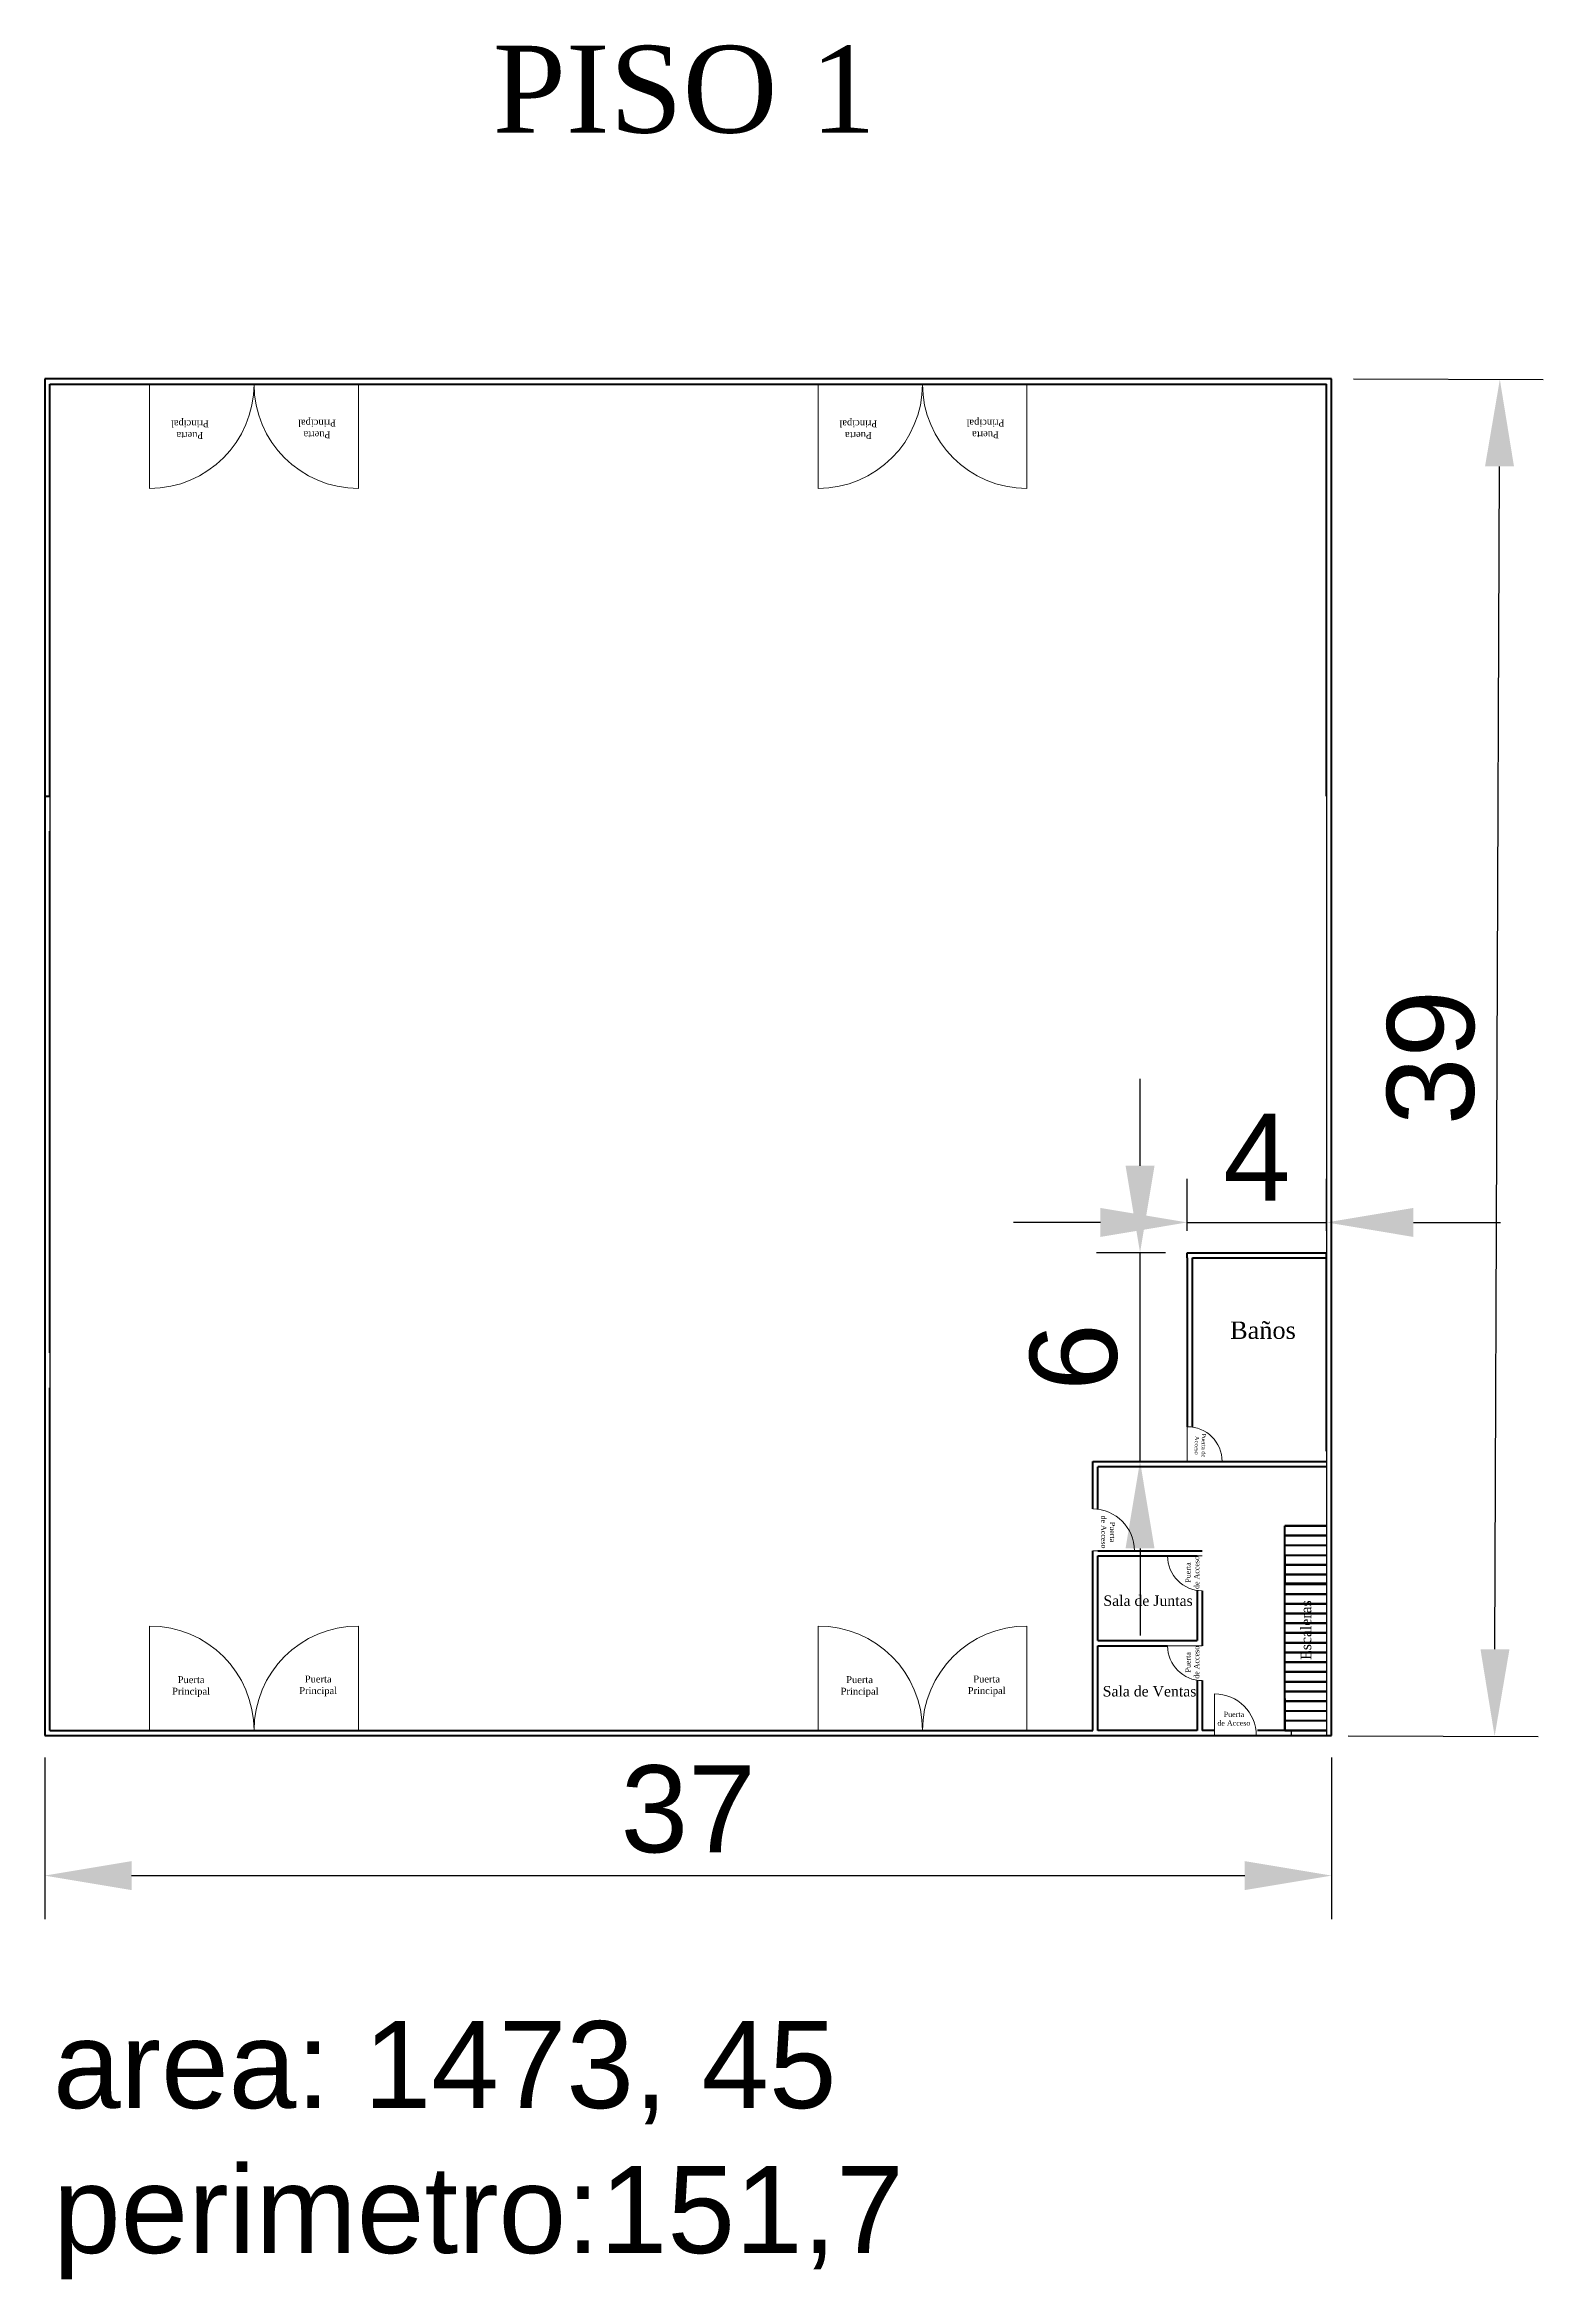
# Model space of a CAD drawing. Header units: metres. Extents: x 29 to 562, y -33 to 369.
# Drawn here: x 29 to 72.1, y 84.2 to 148.5 of the extents above; entities that cross this region are included whole.
import ezdxf

# ---------------------------------------------------------------- set-up
doc = ezdxf.new("R2010")
doc.units = ezdxf.units.M
doc.header["$LTSCALE"] = 2
doc.header["$PDMODE"] = 35
for name, color, linetype, lineweight in [('001_Dark_1 10', 7, 'Continuous', 0), ('A-DOOR', 251, 'Continuous', 18), ('A-WALL', 7, 'Continuous', 60), ('S-STRS', 4, 'Continuous', 40), ('S-WALL', 7, 'Continuous', 60)]:
    doc.layers.add(name, color=color, linetype=linetype, lineweight=lineweight)
doc.layers.add('S-PLAT', color=7, linetype='Continuous')
doc.styles.get("Standard").update_dxf_attribs({"font": 'arial.ttf'})
doc.dimstyles.new('ISO-25', dxfattribs={"dimtxt": 2.5, "dimasz": 2.5, "dimexe": 1.25, "dimexo": 0.625, "dimtad": 1, "dimtxsty": 'Standard', "dimcen": 2.5, "dimadec": 0, "dimazin": 0, "dimtfac": 1, "dimtmove": 0, "dimatfit": 3, "dimfxl": 1, "dimarcsym": 0})

# ---------------------------------------------------------------- blocks, each defined once
blk = doc.blocks.new('*D73')
at = {"layer": '001_Dark_1 10', "color": 0, "lineweight": -2, "transparency": 16777216}
for p, q in [((29, 99.23), (29, 94.581)), ((66, 99.23), (66, 94.581)), ((31.5, 95.831), (63.5, 95.831))]:
    blk.add_line(p, q, dxfattribs=at)
at = {"layer": '001_Dark_1 10', "color": 0, "transparency": 16777216}
for points in [[(31.5, 96.248), (31.5, 95.414), (29, 95.831)], [(63.5, 96.248), (63.5, 95.414), (66, 95.831)]]:
    blk.add_solid(points, dxfattribs=at)
at = {"layer": 'Defpoints', "color": 0, "transparency": 16777216}
for p in [(29, 99.855), (66, 99.855), (66, 95.831)]:
    blk.add_point(p, dxfattribs=at)
at = {"layer": '001_Dark_1 10', "color": 0, "transparency": 16777216, "insert": (47.5, 97.733), "char_height": 2.5, "attachment_point": 5}
blk.add_mtext('37', dxfattribs=at)
blk = doc.blocks.new('*D74')
at = {"layer": '001_Dark_1 10', "color": 0, "lineweight": -2, "transparency": 16777216}
for p, q in [((66.625, 138.852), (72.086, 138.831)), ((70.695, 102.336), (70.826, 136.336)), ((66.475, 99.852), (71.936, 99.831))]:
    blk.add_line(p, q, dxfattribs=at)
at = {"layer": '001_Dark_1 10', "color": 0, "transparency": 16777216}
for points in [[(70.41, 136.338), (71.243, 136.335), (70.836, 138.836)], [(70.279, 102.338), (71.112, 102.335), (70.686, 99.836)]]:
    blk.add_solid(points, dxfattribs=at)
at = {"layer": 'Defpoints', "color": 0, "transparency": 16777216}
for p in [(66, 138.855), (70.836, 138.836), (65.85, 99.855)]:
    blk.add_point(p, dxfattribs=at)
at = {"layer": '001_Dark_1 10', "color": 0, "transparency": 16777216, "insert": (68.859, 119.344), "char_height": 2.5, "attachment_point": 5, "rotation": 89.77963}
blk.add_mtext('39', dxfattribs=at)
blk = doc.blocks.new('*D75')
at = {"layer": '001_Dark_1 10', "color": 0, "lineweight": -2, "transparency": 16777216}
for p, q in [((60.492, 116.235), (60.492, 118.735)), ((61.225, 113.735), (59.242, 113.735)), ((60.492, 107.735), (60.492, 113.735)), ((61.225, 107.735), (59.242, 107.735)), ((60.492, 105.235), (60.492, 102.735))]:
    blk.add_line(p, q, dxfattribs=at)
at = {"layer": '001_Dark_1 10', "color": 0, "transparency": 16777216}
for points in [[(60.075, 116.235), (60.908, 116.235), (60.492, 113.735)], [(60.075, 105.235), (60.908, 105.235), (60.492, 107.735)]]:
    blk.add_solid(points, dxfattribs=at)
at = {"layer": 'Defpoints', "color": 0, "transparency": 16777216}
for p in [(60.492, 113.735), (61.85, 113.735), (61.85, 107.735)]:
    blk.add_point(p, dxfattribs=at)
at = {"layer": '001_Dark_1 10', "color": 0, "transparency": 16777216, "insert": (58.59, 110.735), "char_height": 2.5, "attachment_point": 5, "rotation": 90}
blk.add_mtext('6', dxfattribs=at)
blk = doc.blocks.new('*D76')
at = {"layer": '001_Dark_1 10', "color": 0, "lineweight": -2, "transparency": 16777216}
for p, q in [((61.85, 114.36), (61.85, 115.856)), ((65.85, 114.36), (65.85, 115.856)), ((59.35, 114.606), (56.85, 114.606)), ((61.85, 114.606), (65.85, 114.606)), ((68.35, 114.606), (70.85, 114.606))]:
    blk.add_line(p, q, dxfattribs=at)
at = {"layer": '001_Dark_1 10', "color": 0, "transparency": 16777216}
for points in [[(59.35, 115.022), (59.35, 114.189), (61.85, 114.606)], [(68.35, 115.022), (68.35, 114.189), (65.85, 114.606)]]:
    blk.add_solid(points, dxfattribs=at)
at = {"layer": 'Defpoints', "color": 0, "transparency": 16777216}
for p in [(65.85, 114.606), (61.85, 113.735), (65.85, 113.735)]:
    blk.add_point(p, dxfattribs=at)
at = {"layer": '001_Dark_1 10', "color": 0, "transparency": 16777216, "insert": (63.85, 116.481), "char_height": 2.5, "attachment_point": 5}
blk.add_mtext('4', dxfattribs=at)

msp = doc.modelspace()

# ---------------------------------------------------------------- linework, layer by layer
at = {"layer": 'A-DOOR'}
for p, q in [((32.018, 138.705), (32.018, 135.705)), ((38.018, 138.705), (38.018, 135.705)), ((51.238, 138.705), (51.238, 135.705)), ((57.238, 138.705), (57.238, 135.705)), ((61.85, 108.735), (61.85, 107.735)), ((59.131, 105.169), (60.331, 105.169)), ((61.281, 105.019), (62.281, 105.019)), ((32.018, 100.005), (32.018, 103.005)), ((38.018, 100.005), (38.018, 103.005)), ((51.238, 100.005), (51.238, 103.005)), ((57.238, 100.005), (57.238, 103.005)), ((59.281, 102.556), (59.281, 102.556)), ((61.281, 102.437), (62.281, 102.437)), ((62.634, 99.855), (62.634, 101.055))]:
    msp.add_line(p, q, dxfattribs=at)
for centre, radius, start, end in [((32.018, 138.705), 3, 270, 0), ((38.018, 138.705), 3, 180, 270), ((51.238, 138.705), 3, 270, 0), ((57.238, 138.705), 3, 180, 270), ((61.85, 107.735), 1, 0, 90), ((59.131, 105.169), 1.2, 0, 90), ((62.281, 105.019), 1, 180, 270), ((32.018, 100.005), 3, 0, 90), ((38.018, 100.005), 3, 90, 180), ((51.238, 100.005), 3, 0, 90), ((57.238, 100.005), 3, 90, 180), ((62.281, 102.437), 1, 180, 270), ((62.634, 99.855), 1.2, 360, 90)]:
    msp.add_arc(centre, radius, start, end, dxfattribs=at)
at = {"layer": 'A-WALL'}
for p, q in [((66, 138.855), (29, 138.855)), ((29, 138.855), (29, 99.855)), ((66, 99.855), (66, 138.855)), ((29, 99.855), (66, 99.855))]:
    msp.add_line(p, q, dxfattribs=at)
at = {"layer": 'S-PLAT'}
for p, q in [((29.15, 126.855), (29.15, 125.855)), ((65.85, 126.855), (65.85, 110.855)), ((29.15, 110.855), (29.15, 109.855)), ((65.85, 109.855), (65.85, 99.855)), ((64.85, 99.855), (64.85, 100.005))]:
    msp.add_line(p, q, dxfattribs=at)
at = {"layer": 'S-STRS'}
for p, q in [((64.65, 104.224), (64.65, 105.885)), ((64.65, 105.885), (65.85, 105.885)), ((65.85, 105.885), (64.65, 105.885)), ((64.65, 105.885), (65.85, 105.885)), ((64.65, 105.605), (65.85, 105.605)), ((65.85, 105.605), (64.65, 105.605)), ((64.65, 105.605), (65.85, 105.605)), ((64.65, 105.605), (65.85, 105.605)), ((64.65, 105.605), (65.85, 105.605)), ((64.65, 105.325), (65.85, 105.325)), ((64.65, 105.325), (65.85, 105.325)), ((64.65, 105.045), (65.85, 105.045)), ((64.65, 104.765), (64.65, 105.045)), ((64.65, 105.045), (64.65, 104.224)), ((64.65, 105.045), (65.85, 105.045)), ((64.65, 104.765), (65.85, 104.765)), ((64.65, 104.485), (64.65, 104.765)), ((65.85, 104.765), (64.65, 104.765)), ((64.65, 104.765), (65.85, 104.765)), ((64.65, 104.485), (65.85, 104.485)), ((64.65, 104.205), (64.65, 104.485)), ((65.85, 104.485), (64.65, 104.485)), ((64.65, 104.485), (65.85, 104.485)), ((64.65, 104.224), (65.85, 104.224)), ((65.85, 104.224), (64.65, 104.224)), ((64.65, 104.224), (65.85, 104.224)), ((64.65, 104.205), (65.85, 104.205)), ((64.65, 103.925), (64.65, 104.205)), ((65.85, 104.205), (64.65, 104.205)), ((64.65, 104.205), (65.85, 104.205)), ((64.65, 103.925), (65.85, 103.925)), ((64.65, 103.645), (64.65, 103.925)), ((65.85, 103.925), (64.65, 103.925)), ((64.65, 103.925), (65.85, 103.925)), ((64.65, 103.645), (65.85, 103.645)), ((64.65, 103.365), (64.65, 103.645)), ((65.85, 103.645), (64.65, 103.645)), ((64.65, 103.645), (65.85, 103.645)), ((64.65, 103.365), (65.85, 103.365)), ((64.65, 103.085), (64.65, 103.365)), ((65.85, 103.365), (64.65, 103.365)), ((64.65, 103.365), (65.85, 103.365)), ((64.65, 103.085), (65.85, 103.085)), ((64.65, 102.805), (64.65, 103.085)), ((65.85, 103.085), (64.65, 103.085)), ((64.65, 103.085), (65.85, 103.085)), ((64.65, 102.805), (65.85, 102.805)), ((64.65, 102.525), (64.65, 102.805)), ((65.85, 102.805), (64.65, 102.805)), ((64.65, 102.805), (65.85, 102.805)), ((64.65, 102.525), (65.85, 102.525)), ((64.65, 102.245), (64.65, 102.525)), ((65.85, 102.525), (64.65, 102.525)), ((64.65, 102.525), (65.85, 102.525)), ((64.65, 102.245), (65.85, 102.245)), ((64.65, 101.965), (64.65, 102.245)), ((65.85, 102.245), (64.65, 102.245)), ((64.65, 102.245), (65.85, 102.245)), ((64.65, 101.965), (65.85, 101.965)), ((64.65, 101.685), (64.65, 101.965)), ((65.85, 101.965), (64.65, 101.965)), ((64.65, 101.965), (65.85, 101.965)), ((64.65, 101.685), (65.85, 101.685)), ((64.65, 101.405), (64.65, 101.685)), ((65.85, 101.685), (64.65, 101.685)), ((64.65, 101.685), (65.85, 101.685)), ((64.65, 101.405), (65.85, 101.405)), ((64.65, 101.125), (64.65, 101.405)), ((65.85, 101.405), (64.65, 101.405)), ((64.65, 101.405), (65.85, 101.405)), ((64.65, 101.125), (65.85, 101.125)), ((64.65, 100.845), (64.65, 101.125)), ((65.85, 101.125), (64.65, 101.125)), ((64.65, 101.125), (65.85, 101.125)), ((64.65, 100.285), (64.65, 101.034)), ((64.65, 100.925), (64.65, 100.005)), ((65.85, 100.845), (64.65, 100.845)), ((64.65, 100.845), (65.85, 100.845)), ((64.65, 100.845), (65.85, 100.845)), ((64.65, 100.565), (65.85, 100.565)), ((64.65, 100.565), (65.85, 100.565)), ((64.65, 100.005), (64.65, 100.285)), ((64.65, 100.285), (65.85, 100.285)), ((64.65, 100.005), (65.85, 100.005)), ((64.65, 100.005), (65.85, 100.005))]:
    msp.add_line(p, q, dxfattribs=at)
at = {"layer": 'S-WALL'}
for p, q in [((29.15, 126.855), (29.15, 138.705)), ((29.15, 126.855), (29.15, 138.705)), ((29.15, 138.705), (65.85, 138.705)), ((65.85, 126.855), (65.85, 138.705)), ((29, 126.855), (29.15, 126.855)), ((29.15, 110.855), (29.15, 125.855)), ((61.85, 113.585), (61.85, 113.735)), ((61.85, 113.735), (65.85, 113.735)), ((65.85, 108.035), (65.85, 113.735)), ((61.85, 113.585), (61.85, 108.735)), ((62, 113.435), (62, 113.585)), ((62, 113.585), (65.85, 113.585)), ((62, 108.723), (62, 113.435)), ((29.15, 100.005), (29.15, 109.855)), ((59.131, 107.735), (65.85, 107.735)), ((59.131, 106.369), (59.131, 107.735)), ((59.131, 107.735), (65.85, 107.735)), ((59.131, 106.369), (59.131, 107.735)), ((61.931, 107.585), (59.281, 107.585)), ((59.281, 106.359), (59.281, 107.585)), ((61.85, 107.735), (65.85, 107.735)), ((64.041, 107.585), (61.931, 107.585)), ((65.85, 107.585), (64.041, 107.585)), ((59.131, 100.005), (59.131, 105.169)), ((59.281, 105.169), (62.281, 105.169)), ((59.281, 105.019), (62.131, 105.019)), ((59.281, 102.587), (59.281, 105.019)), ((62.131, 104.03), (62.131, 102.587)), ((62.281, 104.019), (62.281, 103.005)), ((62.281, 103.005), (62.281, 102.437)), ((59.281, 102.587), (62.131, 102.587)), ((59.281, 100.005), (59.281, 102.437)), ((59.281, 102.437), (61.281, 102.437)), ((62.131, 101.448), (62.131, 100.005)), ((62.281, 101.437), (62.281, 100.005)), ((29.15, 100.005), (59.131, 100.005)), ((61.541, 100.005), (59.281, 100.005)), ((62.131, 100.005), (61.541, 100.005)), ((62.131, 100.005), (61.541, 100.005)), ((62.634, 100.005), (62.281, 100.005)), ((62.634, 100.005), (62.281, 100.005)), ((65.85, 100.005), (63.872, 100.005))]:
    msp.add_line(p, q, dxfattribs=at)

# ---------------------------------------------------------------- texts
at = {"attachment_point": 2}
for s, width, insert, char_height in [('{\\fTimes New Roman|b0|i0|c0|p18;PISO 1}', 69.93919, (47.392, 148.43), 2.5), ('{\\fTimes New Roman|b0|i0|c0|p18;Baños}', 13.41015, (64.026, 111.758), 0.5), ('{\\fTimes New Roman|b0|i0|c0|p18;Sala de Juntas}', 13.41015, (60.722, 103.884), 0.3), ('{\\fTimes New Roman|b0|i0|c0|p18;Puerta^JPrincipal}', 13.41015, (33.209, 101.564), 0.2), ('{\\fTimes New Roman|b0|i0|c0|p18;Puerta ^JPrincipal}', 13.41015, (36.863, 101.582), 0.2), ('{\\fTimes New Roman|b0|i0|c0|p18;Puerta^JPrincipal}', 13.41015, (52.428, 101.564), 0.2), ('{\\fTimes New Roman|b0|i0|c0|p18;Puerta ^JPrincipal}', 13.41015, (56.082, 101.582), 0.2), ('{\\fTimes New Roman|b0|i0|c0|p18;Sala de Ventas}', 13.41015, (60.765, 101.28), 0.3), ('{\\fTimes New Roman|b0|i0|c0|p18;Puerta^Jde Acceso}', 13.41015, (63.19, 100.542), 0.15)]:
    msp.add_mtext_dynamic_manual_height_columns(s, width=width, gutter_width=12.5, heights=[0], dxfattribs=dict(at, insert=insert, char_height=char_height))
for s, width, insert, char_height, rotation in [('{\\fTimes New Roman|b0|i0|c0|p18;Puerta ^JPrincipal}', 13.41015, (33.174, 137.127), 0.2, 180), ('{\\fTimes New Roman|b0|i0|c0|p18;Puerta^JPrincipal}', 13.41015, (36.828, 137.146), 0.2, 180), ('{\\fTimes New Roman|b0|i0|c0|p18;Puerta ^JPrincipal}', 13.41015, (52.393, 137.127), 0.2, 180), ('{\\fTimes New Roman|b0|i0|c0|p18;Puerta^JPrincipal}', 13.41015, (56.047, 137.146), 0.2, 180), ('{\\fTimes New Roman|b0|i0|c0|p18;Puerta de ^JAcceso}', 13.41015, (62.387, 108.197), 0.12, 269.56829), ('{\\fTimes New Roman|b0|i0|c0|p18;Puerta^Jde Acceso}', 13.41015, (59.776, 105.707), 0.15, 270), ('{\\fTimes New Roman|b0|i0|c0|p18;Puerta^Jde Acceso}', 13.41015, (61.794, 104.544), 0.15, 90), ('{\\fTimes New Roman|b0|i0|c0|p18;Escaleras}', 7.82908, (65.113, 102.889), 0.3, 90), ('{\\fTimes New Roman|b0|i0|c0|p18;Puerta^Jde Acceso}', 13.41015, (61.794, 101.962), 0.15, 90)]:
    msp.add_mtext_dynamic_manual_height_columns(s, width=width, gutter_width=12.5, heights=[0], dxfattribs=dict(at, insert=insert, char_height=char_height, rotation=rotation))
at = {"layer": '001_Dark_1 10', "insert": (29.242, 91.649), "char_height": 2.5, "attachment_point": 1}
msp.add_mtext_dynamic_manual_height_columns('area: 1473, 45\\Pperimetro:151,7', width=37.2483, gutter_width=12.5, heights=[0], dxfattribs=at)

# ---------------------------------------------------------------- dimensions: what is measured, and where the dimension line sits
at = {"layer": '001_Dark_1 10'}
dim = msp.add_aligned_dim(p1=(65.85, 99.855), p2=(66, 138.855), distance=-4.836, dimstyle='ISO-25', dxfattribs=at)
dim.commit()
dim.dimension.update_dxf_attribs({"geometry": '*D74', "text_midpoint": (68.859, 119.344)})
dim = msp.add_linear_dim(base=(60.492, 113.735), p1=(61.85, 107.735), p2=(61.85, 113.735), angle=90, dimstyle='ISO-25', dxfattribs=at)
dim.commit()
dim.dimension.update_dxf_attribs({"geometry": '*D75', "text_midpoint": (58.59, 110.735)})
for base, p1, p2, picture, middle in [((65.85, 114.606), (61.85, 113.735), (65.85, 113.735), '*D76', (63.85, 116.481)), ((66, 95.831), (29, 99.855), (66, 99.855), '*D73', (47.5, 97.733))]:
    dim = msp.add_linear_dim(base=base, p1=p1, p2=p2, dimstyle='ISO-25', dxfattribs=at)
    dim.commit()
    dim.dimension.update_dxf_attribs({"geometry": picture, "text_midpoint": middle})

doc.saveas('drawing.dxf')
